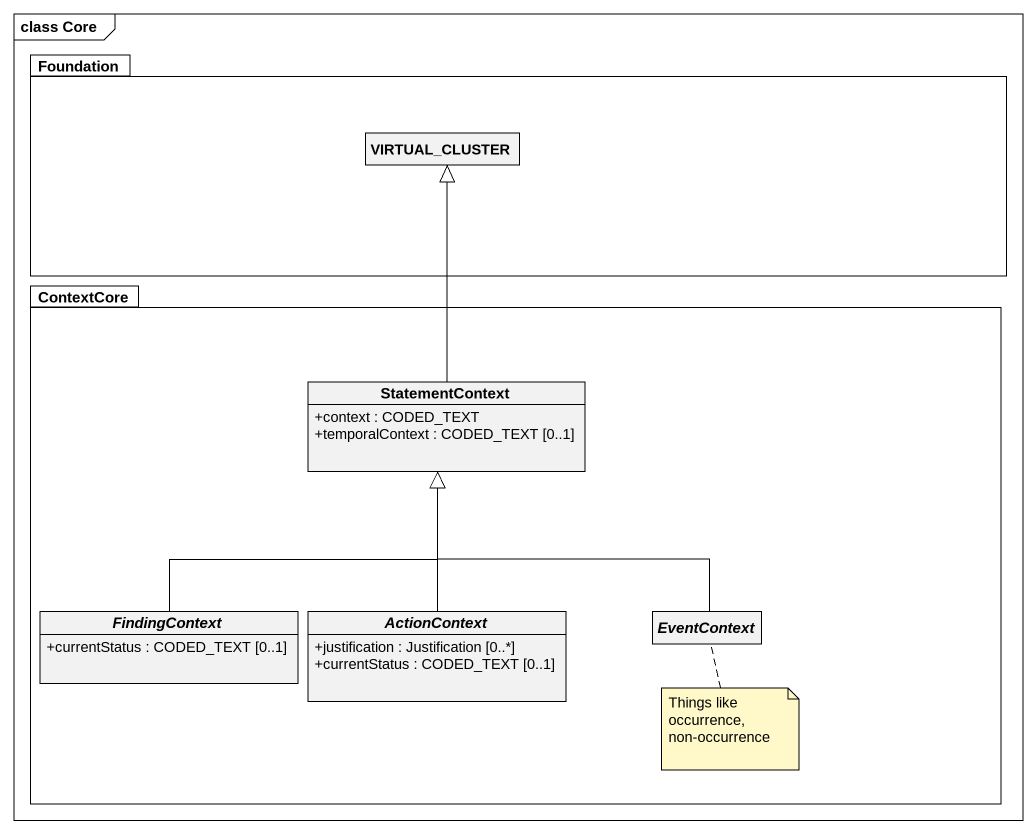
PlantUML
@startuml
mainframe class Core
hide circle
hide empty members
skinparam classAttributeIconSize 0
package Foundation {
  class VIRTUAL_CLUSTER
}
package ContextCore {
  class StatementContext {
    +context : CODED_TEXT
    +temporalContext : CODED_TEXT [0..1]
  }
  abstract class FindingContext {
    +currentStatus : CODED_TEXT [0..1]
  }
  abstract class ActionContext {
    +justification : Justification [0..*]
    +currentStatus : CODED_TEXT [0..1]
  }
  abstract class EventContext
}
StatementContext -up-|> VIRTUAL_CLUSTER
FindingContext -up-|> StatementContext
ActionContext -up-|> StatementContext
EventContext -up-|> StatementContext
note bottom of EventContext : Things like occurrence, non-occurrence
@enduml
